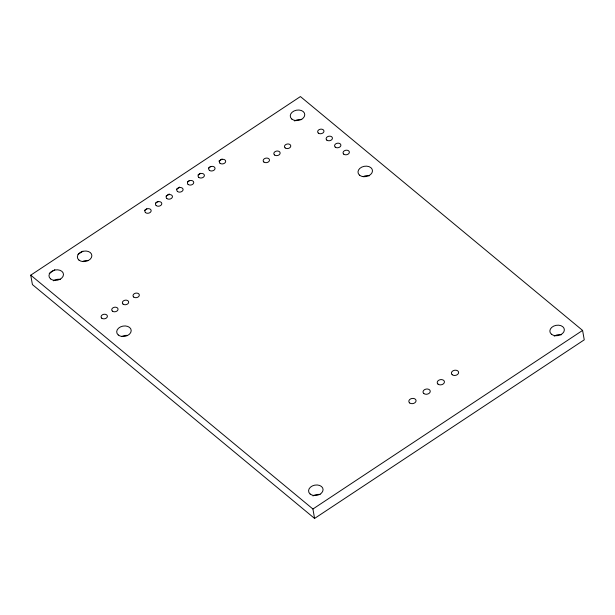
<?xml version="1.0" encoding="UTF-8"?>
<svg xmlns="http://www.w3.org/2000/svg" width="615" height="615" viewBox="0 0 615 615"><rect width="100%" height="100%" fill="white"/><g stroke="black" fill="none" stroke-linecap="round" stroke-linejoin="round"><path stroke-width="0.92" d="M30.75 275.166L300.42 96.563L582.59 330.416L584.25 339.834L314.58 518.437L32.41 284.584L30.75 275.166L312.92 509.012L314.58 518.437M49.215 273.46L54.82 269.747M78.02 254.379L82.825 251.197M144.44 210.392L146.839 208.8M155.641 202.973L158.047 201.382M166.05 196.085L169.248 193.963M176.451 189.189L179.649 187.075M187.652 181.771L189.251 180.71M198.053 174.883L200.459 173.292M208.454 167.995L210.86 166.404M218.863 161.107L222.061 158.985M312.92 509.012L582.59 330.416M294.662 121.001A7.311 5.228 -10 0 1 301.834 119.61M554.253 336.144A7.311 5.228 -10 0 1 561.426 334.76M53.374 280.801A7.311 5.228 -10 0 1 60.554 279.41M82.525 261.544A7.311 5.228 -10 0 1 88.053 260.483M312.974 495.944A7.311 5.228 -10 0 1 320.146 494.56M363.15 176.674A7.311 5.228 -10 0 1 369.554 175.736M121.862 336.474A7.311 5.228 -10 0 1 127.382 335.406M291.833 119.079A7.311 5.228 -10 0 0 304.264 116.673A7.311 5.228 -10 0 0 296.445 110.193A7.311 5.228 -10 0 0 291.833 119.079M551.432 334.222A7.311 5.228 -10 0 0 563.855 331.823A7.311 5.228 -10 0 0 556.037 325.343A7.311 5.228 -10 0 0 551.432 334.222M50.553 278.879A7.311 5.228 -10 0 0 62.976 276.473A7.311 5.228 -10 0 0 55.158 269.993A7.311 5.228 -10 0 0 50.553 278.879M78.935 260.076A7.311 5.228 -10 0 0 91.366 257.677A7.311 5.228 -10 0 0 83.548 251.197A7.311 5.228 -10 0 0 78.935 260.076M310.144 494.022A7.311 5.228 -10 0 0 322.575 491.623A7.311 5.228 -10 0 0 314.757 485.143A7.311 5.228 -10 0 0 310.144 494.022M359.56 175.198A7.311 5.228 -10 0 0 371.983 172.8A7.311 5.228 -10 0 0 364.165 166.319A7.311 5.228 -10 0 0 359.56 175.198M118.272 334.998A7.311 5.228 -10 0 0 130.695 332.6A7.311 5.228 -10 0 0 122.877 326.119A7.311 5.228 -10 0 0 118.272 334.998M452.179 374.712A3.652 2.614 -10 0 0 458.39 373.505A3.652 2.614 -10 0 0 454.485 370.268A3.652 2.614 -10 0 0 452.179 374.712M437.988 384.106A3.652 2.614 -10 0 0 444.199 382.907A3.652 2.614 -10 0 0 440.294 379.67A3.652 2.614 -10 0 0 437.988 384.106M423.796 393.508A3.652 2.614 -10 0 0 430.008 392.309A3.652 2.614 -10 0 0 426.095 389.072A3.652 2.614 -10 0 0 423.796 393.508M409.598 402.91A3.652 2.614 -10 0 0 415.817 401.71A3.652 2.614 -10 0 0 411.904 398.466A3.652 2.614 -10 0 0 409.598 402.91M101.744 318.178A3.198 2.291 -10 0 0 107.179 317.132A3.198 2.291 -10 0 0 103.758 314.296A3.198 2.291 -10 0 0 101.744 318.178M112.391 311.129A3.198 2.291 -10 0 0 117.826 310.083A3.198 2.291 -10 0 0 114.405 307.246A3.198 2.291 -10 0 0 112.391 311.129M123.031 304.079A3.198 2.291 -10 0 0 128.466 303.034A3.198 2.291 -10 0 0 125.045 300.197A3.198 2.291 -10 0 0 123.031 304.079M133.678 297.03A3.198 2.291 -10 0 0 139.113 295.984A3.198 2.291 -10 0 0 135.692 293.147A3.198 2.291 -10 0 0 133.678 297.03M285.137 147.915A3.198 2.291 -10 0 0 290.572 146.862A3.198 2.291 -10 0 0 287.151 144.033A3.198 2.291 -10 0 0 285.137 147.915M274.49 154.965A3.198 2.291 -10 0 0 279.933 153.911A3.198 2.291 -10 0 0 276.512 151.082A3.198 2.291 -10 0 0 274.49 154.965M263.85 162.014A3.198 2.291 -10 0 0 269.285 160.969A3.198 2.291 -10 0 0 265.865 158.132A3.198 2.291 -10 0 0 263.85 162.014M343.716 154.134A3.198 2.291 -10 0 0 349.151 153.089A3.198 2.291 -10 0 0 345.73 150.252A3.198 2.291 -10 0 0 343.716 154.134M335.252 147.123A3.198 2.291 -10 0 0 340.687 146.07A3.198 2.291 -10 0 0 337.266 143.233A3.198 2.291 -10 0 0 335.252 147.123M326.788 140.105A3.198 2.291 -10 0 0 332.223 139.059A3.198 2.291 -10 0 0 328.802 136.222A3.198 2.291 -10 0 0 326.788 140.105M318.324 133.094A3.198 2.291 -10 0 0 323.759 132.041A3.198 2.291 -10 0 0 320.338 129.204A3.198 2.291 -10 0 0 318.324 133.094M145.517 212.613A3.198 2.291 -10 0 0 150.952 211.568A3.198 2.291 -10 0 0 147.531 208.731A3.198 2.291 -10 0 0 145.517 212.613M156.164 205.564A3.198 2.291 -10 0 0 161.599 204.518A3.198 2.291 -10 0 0 158.178 201.682A3.198 2.291 -10 0 0 156.164 205.564M166.811 198.514A3.198 2.291 -10 0 0 172.246 197.469A3.198 2.291 -10 0 0 168.825 194.632A3.198 2.291 -10 0 0 166.811 198.514M177.451 191.465A3.198 2.291 -10 0 0 182.886 190.419A3.198 2.291 -10 0 0 179.465 187.583A3.198 2.291 -10 0 0 177.451 191.465M188.098 184.415A3.198 2.291 -10 0 0 193.533 183.362A3.198 2.291 -10 0 0 190.112 180.533A3.198 2.291 -10 0 0 188.098 184.415M198.745 177.366A3.198 2.291 -10 0 0 204.18 176.313A3.198 2.291 -10 0 0 200.759 173.484A3.198 2.291 -10 0 0 198.745 177.366M209.384 170.317A3.198 2.291 -10 0 0 214.827 169.263A3.198 2.291 -10 0 0 211.406 166.427A3.198 2.291 -10 0 0 209.384 170.317M220.032 163.267A3.198 2.291 -10 0 0 225.467 162.214A3.198 2.291 -10 0 0 222.046 159.377A3.198 2.291 -10 0 0 220.032 163.267"/></g></svg>
